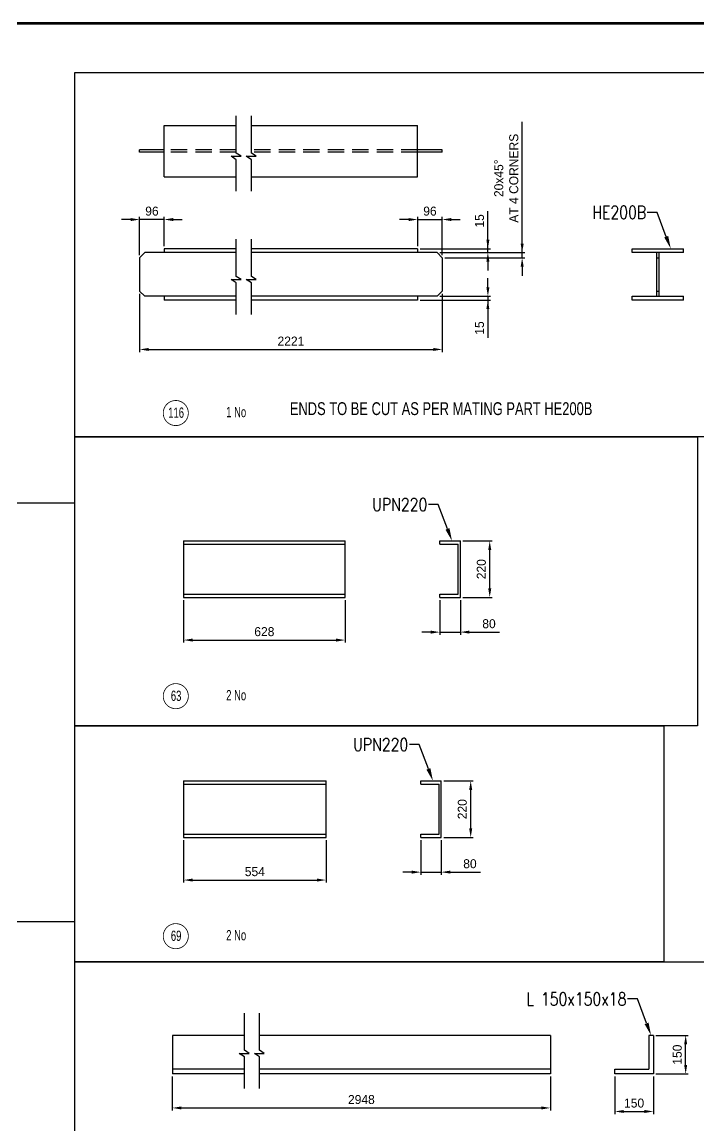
# Model space of a CAD drawing. Header units: millimetres. Extents: x 0 to 16187, y -20471 to 6290.
# Drawn here: x 301.6 to 564.6, y 397.2 to 826.5 of the extents above; entities that cross this region are included whole.
import ezdxf
from ezdxf import colors
from ezdxf.entities.mleader import LeaderData, LeaderLine
from ezdxf.enums import TextEntityAlignment as Align
from ezdxf.math import Vec2, Vec3

# ---------------------------------------------------------------- set-up
doc = ezdxf.new("R2010")
doc.units = ezdxf.units.MM
doc.header["$PDSIZE"] = -1
doc.linetypes.add('DASHED2', pattern=[9.525, 6.35, -3.175])
doc.layers.add('BORDER1', color=3, linetype='Continuous')
doc.layers.add('BORDER2', color=7, linetype='Continuous')
doc.styles.add('ROMANC', font='ROMANC', dxfattribs={"height": 5})
doc.styles.add('ROMANS', font='ROMANS.shx', dxfattribs={"width": 0.8})
doc.styles.add('ROMANT', font='ROMANT', dxfattribs={"height": 4})
doc.styles.add('SLDTEXTSTYLE0', font='TXT', dxfattribs={"width": 0.75})
doc.styles.add('SLDTEXTSTYLE2', font='TXT', dxfattribs={"width": 0.686449})
doc.dimstyles.new('AM_ISO', dxfattribs={"dimtxt": 3.5, "dimasz": 3.5, "dimexe": 1, "dimexo": 1, "dimgap": 1.5, "dimtad": 1, "dimdsep": 46, "dimtxsty": 'Standard', "dimcen": 0, "dimclrd": 1, "dimclre": 1, "dimclrt": 1, "dimadec": 0, "dimazin": 2, "dimtp": 0.1, "dimtm": 0.1, "dimtfac": 0.71, "dimtdec": 3, "dimtmove": 0, "dimatfit": 3, "dimfxl": 1, "dimlwd": -1, "dimlwe": -1, "dimarcsym": 1})

# ---------------------------------------------------------------- blocks, each defined once
blk = doc.blocks.new('*D1844')
at = {"color": 1, "linetype": 'ByBlock'}
for p, q in [((347.26, 720.84), (347.26, 698.17)), ((464.86, 720.84), (464.86, 698.17)), ((350.76, 699.17), (461.36, 699.17))]:
    blk.add_line(p, q, dxfattribs=at)
at = {"color": 1}
for points in [[(350.76, 699.75), (350.76, 698.59), (347.26, 699.17)], [(461.36, 698.59), (461.36, 699.75), (464.86, 699.17)]]:
    blk.add_solid(points, dxfattribs=at)
at = {"layer": 'Defpoints', "color": 0}
for p in [(347.26, 721.84), (464.86, 721.84), (464.86, 699.17)]:
    blk.add_point(p, dxfattribs=at)
at = {"color": 1, "insert": (406.06, 702.42), "char_height": 3.5, "attachment_point": 5}
blk.add_mtext('2221', dxfattribs=at)
blk = doc.blocks.new('*D1845')
at = {"color": 1, "linetype": 'ByBlock'}
for p, q in [((451.81, 749.7), (448.31, 749.7)), ((455.31, 739.34), (455.31, 750.7)), ((455.31, 749.7), (464.86, 749.7)), ((464.86, 735.84), (464.86, 750.7)), ((468.36, 749.7), (471.86, 749.7))]:
    blk.add_line(p, q, dxfattribs=at)
at = {"color": 1}
for points in [[(451.81, 749.11), (451.81, 750.28), (455.31, 749.7)], [(468.36, 750.28), (468.36, 749.11), (464.86, 749.7)]]:
    blk.add_solid(points, dxfattribs=at)
at = {"layer": 'Defpoints', "color": 0}
for p in [(464.86, 749.7), (455.31, 738.34), (464.86, 734.84)]:
    blk.add_point(p, dxfattribs=at)
at = {"color": 1, "insert": (460.08, 752.95), "char_height": 3.5, "attachment_point": 5}
blk.add_mtext('96', dxfattribs=at)
blk = doc.blocks.new('*D1846')
at = {"color": 1, "linetype": 'ByBlock'}
for p, q in [((495.91, 736.84), (495.91, 787.67)), ((495.91, 740.34), (495.91, 743.84)), ((463.86, 736.84), (496.91, 736.84)), ((465.86, 734.84), (496.91, 734.84)), ((495.91, 734.84), (495.91, 736.84)), ((495.91, 731.34), (495.91, 727.84))]:
    blk.add_line(p, q, dxfattribs=at)
at = {"color": 1}
for points in [[(495.33, 740.34), (496.5, 740.34), (495.91, 736.84)], [(496.5, 731.34), (495.33, 731.34), (495.91, 734.84)]]:
    blk.add_solid(points, dxfattribs=at)
at = {"layer": 'Defpoints', "color": 0}
for p in [(462.86, 736.84), (464.86, 734.84), (495.91, 736.84)]:
    blk.add_point(p, dxfattribs=at)
at = {"color": 1, "insert": (489.75, 765.76), "char_height": 3.5, "attachment_point": 5, "rotation": 90}
blk.add_mtext('20x45%%D\\PAT 4 CORNERS', dxfattribs=at)
blk = doc.blocks.new('*D1847')
at = {"color": 1, "linetype": 'ByBlock'}
for p, q in [((482.59, 738.34), (482.59, 753.01)), ((482.59, 741.84), (482.59, 745.34)), ((456.31, 738.34), (483.59, 738.34)), ((463.86, 736.84), (483.59, 736.84)), ((482.59, 736.84), (482.59, 738.34)), ((482.59, 733.34), (482.59, 729.84))]:
    blk.add_line(p, q, dxfattribs=at)
at = {"color": 1}
for points in [[(482.01, 741.84), (483.18, 741.84), (482.59, 738.34)], [(483.18, 733.34), (482.01, 733.34), (482.59, 736.84)]]:
    blk.add_solid(points, dxfattribs=at)
at = {"layer": 'Defpoints', "color": 0}
for p in [(455.31, 738.34), (462.86, 736.84), (482.59, 738.34)]:
    blk.add_point(p, dxfattribs=at)
at = {"color": 1, "insert": (479.34, 749.17), "char_height": 3.5, "attachment_point": 5, "rotation": 90}
blk.add_mtext('15', dxfattribs=at)
blk = doc.blocks.new('*U609')
at = {"layer": 'BORDER1', "color": 154, "true_color": 0x1859a9, "const_width": 1}
blk.add_lwpolyline([(1.81, 811), (1144, 811), (1144, 0), (0, 0), (0, 811)], close=True, dxfattribs=at)
at = {"layer": 'BORDER2', "flags": 8}
for tag, height, style, p in [('REV-A', 3.24, 'ROMANS', (986.93, 140.25)), ('RE-A', 8.06, 'ROMANT', (1084.63, 7.17))]:
    blk.add_attdef(tag, text='', height=height, dxfattribs=dict(at, style=style)).set_placement(p, align=Align.CENTER)
at = {"layer": 'BORDER2', "style": 'ROMANS', "width": 3.830216}
blk.add_attdef('DATE-A', text='', height=3.24, dxfattribs=at).set_placement((995.51, 140.25), (1008.51, 140.25), align=Align.FIT)
at = {"layer": 'BORDER2'}
for tag, height, style, p in [('DRN-A', 3.24, 'ROMANS', (1018.38, 140.25)), ('CHD-A', 3.24, 'ROMANS', (1032.35, 140.25)), ('APD-A', 3.24, 'ROMANS', (1046.64, 140.25)), ('CONS_CONT_VEND', 4.2, 'ROMANC', (1061.39, 72.83))]:
    blk.add_attdef(tag, text='', height=height, dxfattribs=dict(at, style=style)).set_placement(p, align=Align.CENTER)
at = {"layer": 'BORDER2', "style": 'ROMANS', "width": 0.8}
for tag, p, height in [('1:X', (997.23, 122.55), 3.5), ('LOC', (1042.74, 122.55), 3.5), ('PROJ_NO', (1118.64, 122.55), 3.5), ('CONS_DRG_NO', (1011, 63), 3)]:
    blk.add_attdef(tag, p, '', height=height, dxfattribs=at)
at = {"layer": 'BORDER2', "lineweight": 30, "width": 0.8, "flags": 104}
blk.add_attdef('COMMENTS-A', text='', height=2.2, dxfattribs=at).set_placement((1055.21, 142.07), align=Align.MIDDLE_LEFT)
at = {"layer": 'BORDER2', "style": 'ROMANS', "width": 0.8}
for tag, p in [('PROJECT_TITLE_1', (1061.07, 55.35)), ('PROJECT_TITLE_2', (1061.07, 49.3))]:
    blk.add_attdef(tag, text='', height=3.5, dxfattribs=at).set_placement(p, align=Align.MIDDLE)
at = {"layer": 'BORDER2', "style": 'ROMANT', "width": 0.8}
for tag, p in [('DRG_TITLE_1', (1061.07, 36.31)), ('DRG_TITLE_2', (1061.07, 28.31)), ('DRG_TITLE_3', (1061.07, 20.31))]:
    blk.add_attdef(tag, text='', height=5, dxfattribs=at).set_placement(p, align=Align.CENTER)
at = {"layer": 'BORDER2', "style": 'ROMANT'}
for tag, p in [('AR', (995, 7.17)), ('PA', (1011.74, 7.17)), ('DC', (1028.45, 7.17)), ('TS', (1120.84, 7.17))]:
    blk.add_attdef(tag, p, '', height=8.06, dxfattribs=at)
for tag, p in [('SRNO', (1074.7, 7.17)), ('SH', (1115.8, 7.18))]:
    blk.add_attdef(tag, text='', height=8.06, dxfattribs=at).set_placement(p, align=Align.RIGHT)
at = {"layer": 'BORDER2', "style": 'ROMANS', "flags": 2}
blk.add_attdef('TB_VERSION', text='', height=2, dxfattribs=at).set_placement((1, -1), align=Align.TOP_LEFT)
blk = doc.blocks.new('*D5264')
at = {"color": 1, "linetype": 'ByBlock'}
for p, q in [((343.76, 749.7), (340.26, 749.7)), ((347.26, 735.84), (347.26, 750.7)), ((356.81, 749.7), (347.26, 749.7)), ((356.81, 739.34), (356.81, 750.7)), ((360.31, 749.7), (363.81, 749.7))]:
    blk.add_line(p, q, dxfattribs=at)
at = {"color": 1}
for points in [[(343.76, 749.11), (343.76, 750.28), (347.26, 749.7)], [(360.31, 750.28), (360.31, 749.11), (356.81, 749.7)]]:
    blk.add_solid(points, dxfattribs=at)
at = {"layer": 'Defpoints', "color": 0}
for p in [(347.26, 749.7), (347.26, 734.84), (356.81, 738.34)]:
    blk.add_point(p, dxfattribs=at)
at = {"color": 1, "insert": (352.03, 752.95), "char_height": 3.5, "attachment_point": 5}
blk.add_mtext('96', dxfattribs=at)
blk = doc.blocks.new('*D5265')
at = {"color": 1, "linetype": 'ByBlock'}
for p, q in [((482.59, 723.34), (482.59, 726.84)), ((456.31, 718.34), (483.59, 718.34)), ((463.86, 719.84), (483.59, 719.84)), ((482.59, 719.84), (482.59, 718.34)), ((482.59, 718.34), (482.59, 703.67)), ((482.59, 714.84), (482.59, 711.34))]:
    blk.add_line(p, q, dxfattribs=at)
at = {"color": 1}
for points in [[(482.01, 723.34), (483.18, 723.34), (482.59, 719.84)], [(483.18, 714.84), (482.01, 714.84), (482.59, 718.34)]]:
    blk.add_solid(points, dxfattribs=at)
at = {"layer": 'Defpoints', "color": 0}
for p in [(455.31, 718.34), (462.86, 719.84), (482.59, 718.34)]:
    blk.add_point(p, dxfattribs=at)
at = {"color": 1, "insert": (479.34, 707.51), "char_height": 3.5, "attachment_point": 5, "rotation": 90}
blk.add_mtext('15', dxfattribs=at)
blk = doc.blocks.new('*D5267')
at = {"color": 1, "linetype": 'ByBlock'}
for p, q in [((364.33, 601.7), (364.33, 585.14)), ((427.13, 601.7), (427.13, 585.14)), ((367.83, 586.14), (423.63, 586.14))]:
    blk.add_line(p, q, dxfattribs=at)
at = {"color": 1}
for points in [[(367.83, 586.72), (367.83, 585.55), (364.33, 586.14)], [(423.63, 585.55), (423.63, 586.72), (427.13, 586.14)]]:
    blk.add_solid(points, dxfattribs=at)
at = {"layer": 'Defpoints', "color": 0}
for p in [(364.33, 602.7), (427.13, 602.7), (427.13, 586.14)]:
    blk.add_point(p, dxfattribs=at)
at = {"color": 1, "insert": (395.73, 589.39), "char_height": 3.5, "attachment_point": 5}
blk.add_mtext('628', dxfattribs=at)
blk = doc.blocks.new('*D5268')
at = {"color": 1, "linetype": 'ByBlock'}
for p, q in [((472.9, 624.7), (484.31, 624.7)), ((483.31, 606.2), (483.31, 621.2)), ((472.9, 602.7), (484.31, 602.7))]:
    blk.add_line(p, q, dxfattribs=at)
at = {"color": 1}
for points in [[(483.9, 621.2), (482.73, 621.2), (483.31, 624.7)], [(482.73, 606.2), (483.9, 606.2), (483.31, 602.7)]]:
    blk.add_solid(points, dxfattribs=at)
at = {"layer": 'Defpoints', "color": 0}
for p in [(471.9, 624.7), (483.31, 624.7), (471.9, 602.7)]:
    blk.add_point(p, dxfattribs=at)
at = {"color": 1, "insert": (480.06, 613.7), "char_height": 3.5, "attachment_point": 5, "rotation": 90}
blk.add_mtext('220', dxfattribs=at)
blk = doc.blocks.new('*D5269')
at = {"color": 1, "linetype": 'ByBlock'}
for p, q in [((463.9, 601.7), (463.9, 588.22)), ((471.9, 601.7), (471.9, 588.22)), ((460.4, 589.22), (456.9, 589.22)), ((463.9, 589.22), (471.9, 589.22)), ((475.4, 589.22), (487.15, 589.22))]:
    blk.add_line(p, q, dxfattribs=at)
at = {"color": 1}
for points in [[(460.4, 588.64), (460.4, 589.81), (463.9, 589.22)], [(475.4, 589.81), (475.4, 588.64), (471.9, 589.22)]]:
    blk.add_solid(points, dxfattribs=at)
at = {"layer": 'Defpoints', "color": 0}
for p in [(463.9, 602.7), (471.9, 602.7), (471.9, 589.22)]:
    blk.add_point(p, dxfattribs=at)
at = {"color": 1, "insert": (483.03, 592.47), "char_height": 3.5, "attachment_point": 5}
blk.add_mtext('80', dxfattribs=at)
blk = doc.blocks.new('*D5270')
at = {"color": 1, "linetype": 'ByBlock'}
for p, q in [((364.33, 508.35), (364.33, 491.79)), ((419.73, 508.35), (419.73, 491.79)), ((367.83, 492.79), (416.23, 492.79))]:
    blk.add_line(p, q, dxfattribs=at)
at = {"color": 1}
for points in [[(367.83, 493.37), (367.83, 492.21), (364.33, 492.79)], [(416.23, 492.21), (416.23, 493.37), (419.73, 492.79)]]:
    blk.add_solid(points, dxfattribs=at)
at = {"layer": 'Defpoints', "color": 0}
for p in [(364.33, 509.35), (419.73, 509.35), (419.73, 492.79)]:
    blk.add_point(p, dxfattribs=at)
at = {"color": 1, "insert": (392.03, 496.04), "char_height": 3.5, "attachment_point": 5}
blk.add_mtext('554', dxfattribs=at)
blk = doc.blocks.new('*D5271')
at = {"color": 1, "linetype": 'ByBlock'}
for p, q in [((465.5, 531.35), (476.91, 531.35)), ((475.91, 512.85), (475.91, 527.85)), ((465.5, 509.35), (476.91, 509.35))]:
    blk.add_line(p, q, dxfattribs=at)
at = {"color": 1}
for points in [[(476.5, 527.85), (475.33, 527.85), (475.91, 531.35)], [(475.33, 512.85), (476.5, 512.85), (475.91, 509.35)]]:
    blk.add_solid(points, dxfattribs=at)
at = {"layer": 'Defpoints', "color": 0}
for p in [(464.5, 531.35), (475.91, 531.35), (464.5, 509.35)]:
    blk.add_point(p, dxfattribs=at)
at = {"color": 1, "insert": (472.66, 520.35), "char_height": 3.5, "attachment_point": 5, "rotation": 90}
blk.add_mtext('220', dxfattribs=at)
blk = doc.blocks.new('*D5272')
at = {"color": 1, "linetype": 'ByBlock'}
for p, q in [((456.5, 508.35), (456.5, 494.87)), ((464.5, 508.35), (464.5, 494.87)), ((453, 495.87), (449.5, 495.87)), ((456.5, 495.87), (464.5, 495.87)), ((468, 495.87), (479.75, 495.87))]:
    blk.add_line(p, q, dxfattribs=at)
at = {"color": 1}
for points in [[(453, 495.29), (453, 496.46), (456.5, 495.87)], [(468, 496.46), (468, 495.29), (464.5, 495.87)]]:
    blk.add_solid(points, dxfattribs=at)
at = {"layer": 'Defpoints', "color": 0}
for p in [(456.5, 509.35), (464.5, 509.35), (464.5, 495.87)]:
    blk.add_point(p, dxfattribs=at)
at = {"color": 1, "insert": (475.63, 499.12), "char_height": 3.5, "attachment_point": 5}
blk.add_mtext('80', dxfattribs=at)
blk = doc.blocks.new('*D5273')
at = {"color": 1, "linetype": 'ByBlock'}
for p, q in [((359.96, 416.39), (359.96, 403.16)), ((506.89, 416.39), (506.89, 403.16)), ((363.46, 404.16), (503.39, 404.16))]:
    blk.add_line(p, q, dxfattribs=at)
at = {"color": 1}
for points in [[(363.46, 404.74), (363.46, 403.58), (359.96, 404.16)], [(503.39, 403.58), (503.39, 404.74), (506.89, 404.16)]]:
    blk.add_solid(points, dxfattribs=at)
at = {"layer": 'Defpoints', "color": 0}
for p in [(359.96, 417.39), (506.89, 417.39), (506.89, 404.16)]:
    blk.add_point(p, dxfattribs=at)
at = {"color": 1, "insert": (433.43, 407.41), "char_height": 3.5, "attachment_point": 5}
blk.add_mtext('2948', dxfattribs=at)
blk = doc.blocks.new('*D5274')
at = {"color": 1, "linetype": 'ByBlock'}
for p, q in [((531.92, 416.39), (531.92, 401.78)), ((546.92, 416.39), (546.92, 401.78)), ((535.42, 402.78), (543.42, 402.78))]:
    blk.add_line(p, q, dxfattribs=at)
at = {"color": 1}
for points in [[(535.42, 403.37), (535.42, 402.2), (531.92, 402.78)], [(543.42, 402.2), (543.42, 403.37), (546.92, 402.78)]]:
    blk.add_solid(points, dxfattribs=at)
at = {"layer": 'Defpoints', "color": 0}
for p in [(531.92, 417.39), (546.92, 417.39), (546.92, 402.78)]:
    blk.add_point(p, dxfattribs=at)
at = {"color": 1, "insert": (539.42, 406.03), "char_height": 3.5, "attachment_point": 5}
blk.add_mtext('150', dxfattribs=at)
blk = doc.blocks.new('*D5275')
at = {"color": 1, "linetype": 'ByBlock'}
for p, q in [((547.92, 432.39), (560.46, 432.39)), ((559.46, 420.89), (559.46, 428.89)), ((547.92, 417.39), (560.46, 417.39))]:
    blk.add_line(p, q, dxfattribs=at)
at = {"color": 1}
for points in [[(560.05, 428.89), (558.88, 428.89), (559.46, 432.39)], [(558.88, 420.89), (560.05, 420.89), (559.46, 417.39)]]:
    blk.add_solid(points, dxfattribs=at)
at = {"layer": 'Defpoints', "color": 0}
for p in [(546.92, 432.39), (559.46, 432.39), (546.92, 417.39)]:
    blk.add_point(p, dxfattribs=at)
at = {"color": 1, "insert": (556.21, 424.89), "char_height": 3.5, "attachment_point": 5, "rotation": 90}
blk.add_mtext('150', dxfattribs=at)

msp = doc.modelspace()

# ---------------------------------------------------------------- linework, layer by layer
for p, q in [((384.8105, 775.5492), (384.8105, 789.98112)), ((390.6711, 775.5492), (390.6711, 789.98112)), ((384.8105, 772.98073), (382.84297, 774.29473)), ((382.84297, 774.29473), (386.67845, 774.29473)), ((386.67845, 774.29473), (384.8105, 775.5492)), ((384.8105, 760.67814), (384.8105, 772.98073)), ((390.6711, 772.98073), (388.70357, 774.29473)), ((388.70357, 774.29473), (392.53904, 774.29473)), ((392.53904, 774.29473), (390.6711, 775.5492)), ((390.6711, 760.67814), (390.6711, 772.98073)), ((384.8105, 727.58939), (384.8105, 742.02131)), ((390.6711, 727.58939), (390.6711, 742.02131)), ((349.25739, 736.8414), (347.25739, 734.8414)), ((347.25739, 734.8414), (347.25739, 721.8414)), ((384.8105, 736.8414), (349.25739, 736.8414)), ((356.80739, 738.3414), (356.80739, 736.8414)), ((384.8105, 738.3414), (356.80739, 738.3414)), ((455.30739, 738.3414), (390.6711, 738.3414)), ((462.85739, 736.8414), (390.6711, 736.8414)), ((455.30739, 738.3414), (455.30739, 736.8414)), ((462.85739, 736.8414), (464.85739, 734.8414)), ((464.85739, 734.8414), (464.85739, 721.8414)), ((548.23135, 734.8414), (549.13135, 734.8414)), ((384.8105, 725.02092), (382.84297, 726.33492)), ((382.84297, 726.33492), (386.67845, 726.33492)), ((386.67845, 726.33492), (384.8105, 727.58939)), ((390.6711, 725.02092), (388.70357, 726.33492)), ((388.70357, 726.33492), (392.53904, 726.33492)), ((392.53904, 726.33492), (390.6711, 727.58939)), ((349.25739, 719.8414), (347.25739, 721.8414)), ((384.8105, 712.71833), (384.8105, 725.02092)), ((390.6711, 712.71833), (390.6711, 725.02092)), ((462.85739, 719.8414), (464.85739, 721.8414)), ((548.23135, 721.8414), (549.13135, 721.8414)), ((384.8105, 719.8414), (349.25739, 719.8414)), ((356.80739, 719.8414), (356.80739, 718.3414)), ((384.8105, 718.3414), (356.80739, 718.3414)), ((462.85739, 719.8414), (390.6711, 719.8414)), ((455.30739, 718.3414), (390.6711, 718.3414)), ((455.30739, 719.8414), (455.30739, 718.3414)), ((30, 639.47254), (322.00994, 639.47254)), ((364.32608, 624.69853), (364.32608, 602.69853)), ((364.32608, 624.69853), (427.12608, 624.69853)), ((364.32608, 623.44853), (427.12608, 623.44853)), ((427.12608, 602.69853), (427.12608, 624.69853)), ((463.90063, 624.69853), (471.90063, 624.69853)), ((463.90063, 623.44853), (463.90063, 624.69853)), ((463.90063, 623.44853), (471.00063, 623.44853)), ((471.00063, 603.94853), (471.00063, 623.44853)), ((471.90063, 602.69853), (471.90063, 624.69853)), ((364.32608, 603.94853), (427.12608, 603.94853)), ((364.32608, 602.69853), (427.12608, 602.69853)), ((463.90063, 602.69853), (463.90063, 603.94853)), ((463.90063, 603.94853), (471.00063, 603.94853)), ((463.90063, 602.69853), (471.90063, 602.69853)), ((364.32608, 531.34971), (364.32608, 509.34971)), ((364.32608, 531.34971), (419.72608, 531.34971)), ((364.32608, 530.09971), (419.72608, 530.09971)), ((419.72608, 509.34971), (419.72608, 531.34971)), ((456.50063, 531.34971), (464.50063, 531.34971)), ((456.50063, 530.09971), (456.50063, 531.34971)), ((456.50063, 530.09971), (463.60063, 530.09971)), ((463.60063, 510.59971), (463.60063, 530.09971)), ((464.50063, 509.34971), (464.50063, 531.34971)), ((364.32608, 510.59971), (419.72608, 510.59971)), ((364.32608, 509.34971), (419.72608, 509.34971)), ((456.50063, 509.34971), (456.50063, 510.59971)), ((456.50063, 510.59971), (463.60063, 510.59971)), ((456.50063, 509.34971), (464.50063, 509.34971)), ((30, 476.69256), (322.00994, 476.69256)), ((387.96769, 426.6403), (387.96769, 441.07222)), ((393.82829, 426.6403), (393.82829, 441.07222)), ((359.96458, 432.39231), (359.96458, 417.39231)), ((387.96769, 432.39231), (359.96458, 432.39231)), ((506.89351, 432.39231), (393.82829, 432.39231)), ((506.89351, 432.39231), (506.89351, 417.39231)), ((546.92457, 432.39231), (545.12457, 432.39231)), ((545.12457, 432.39231), (545.12457, 419.19231)), ((546.92457, 432.39231), (546.92457, 417.39231)), ((387.96769, 424.07183), (386.00016, 425.38583)), ((386.00016, 425.38583), (389.83563, 425.38583)), ((389.83563, 425.38583), (387.96769, 426.6403)), ((393.82829, 424.07183), (391.86076, 425.38583)), ((391.86076, 425.38583), (395.69623, 425.38583)), ((395.69623, 425.38583), (393.82829, 426.6403)), ((387.96769, 411.76924), (387.96769, 424.07183)), ((393.82829, 411.76924), (393.82829, 424.07183)), ((387.96769, 419.19231), (359.96458, 419.19231)), ((387.96769, 417.39231), (359.96458, 417.39231)), ((506.89351, 419.19231), (393.82829, 419.19231)), ((506.89351, 417.39231), (393.82829, 417.39231)), ((531.92457, 417.39231), (531.92457, 419.19231)), ((531.92457, 419.19231), (545.12457, 419.19231)), ((546.92457, 417.39231), (531.92457, 417.39231))]:
    msp.add_line(p, q)
at = {"color": 7, "linetype": 'Continuous', "lineweight": 25}
for p, q in [((356.80739, 786.30121), (384.8105, 786.30121)), ((356.80739, 766.30121), (356.80739, 786.30121)), ((390.6711, 786.30121), (455.30739, 786.30121)), ((455.30739, 766.30121), (455.30739, 786.30121)), ((356.80739, 776.75121), (347.25739, 776.75121)), ((347.25739, 775.85121), (347.25739, 776.75121)), ((356.80739, 775.85121), (347.25739, 775.85121)), ((464.85739, 776.75121), (455.30739, 776.75121)), ((464.85739, 775.85121), (455.30739, 775.85121)), ((464.85739, 775.85121), (464.85739, 776.75121)), ((356.80739, 766.30121), (384.8105, 766.30121)), ((390.6711, 766.30121), (455.30739, 766.30121)), ((538.68135, 738.3414), (558.68135, 738.3414)), ((538.68135, 736.8414), (538.68135, 738.3414)), ((558.68135, 736.8414), (538.68135, 736.8414)), ((548.23135, 719.8414), (548.23135, 736.8414)), ((549.13135, 719.8414), (549.13135, 736.8414)), ((558.68135, 736.8414), (558.68135, 738.3414)), ((538.68135, 719.8414), (558.68135, 719.8414)), ((538.68135, 718.3414), (538.68135, 719.8414)), ((558.68135, 718.3414), (538.68135, 718.3414)), ((558.68135, 718.3414), (558.68135, 719.8414))]:
    msp.add_line(p, q, dxfattribs=at)
at = {"color": 2, "linetype": 'DASHED2'}
for p, q in [((384.8105, 776.75121), (356.80739, 776.75121)), ((384.8105, 775.85121), (356.80739, 775.85121)), ((455.30739, 776.75121), (390.6711, 776.75121)), ((455.30739, 775.85121), (390.6711, 775.85121))]:
    msp.add_line(p, q, dxfattribs=at)
for points in [[(322.00994, 806.84421), (568.31836, 806.84421), (568.31836, 665.23832), (322.00994, 665.23832)], [(322.00994, 665.23832), (564.02727, 665.23832), (564.02727, 552.81183), (322.00994, 552.81183)], [(322.00994, 552.81183), (550.93382, 552.81183), (550.93382, 460.98256), (322.00994, 460.98256)], [(322.00994, 460.98256), (571.53103, 460.98256), (571.53103, 373.44438), (322.00994, 373.44438)]]:
    msp.add_lwpolyline(points, close=True)
at = {"color": 2}
for points in [[(366.18009, 674.43476, 0.3125, 0.3125, 1), (356.43009, 674.43476, 0.3125, 0.3125, 1)], [(366.18009, 564.31796, 0.3125, 0.3125, 1), (356.43009, 564.31796, 0.3125, 0.3125, 1)], [(366.18009, 470.96915, 0.3125, 0.3125, 1), (356.43009, 470.96915, 0.3125, 0.3125, 1)]]:
    msp.add_lwpolyline(points, format="xyseb", close=True, dxfattribs=at)

# ---------------------------------------------------------------- block references
at = {"layer": 'BORDER1'}
msp.add_blockref('*U609', (30, 15), dxfattribs=at)

# ---------------------------------------------------------------- texts
at = {"style": 'SLDTEXTSTYLE0', "width": 0.75}
msp.add_text('ENDS TO BE CUT AS PER MATING PART HE200B', height=5, dxfattribs=at).set_placement((405.62461, 673.6412))
at = {"color": 2, "style": 'SLDTEXTSTYLE2', "width": 0.686449}
for s, p in [('116', (361.43827, 674.58913)), ('1 No', (384.78521, 674.8272)), ('2 No', (384.78521, 564.7104)), ('63', (361.43827, 564.47234)), ('69', (361.43827, 471.12352)), ('2 No', (384.78521, 471.36159))]:
    msp.add_text(s, height=4, dxfattribs=at).set_placement(p, align=Align.MIDDLE_CENTER)

# ---------------------------------------------------------------- dimensions: what is measured, and where the dimension line sits
dim = msp.add_linear_dim(base=(495.91453, 736.8414), p1=(464.85739, 734.8414), p2=(462.85739, 736.8414), angle=90, text='<>x45%%D\\PAT 4 CORNERS', dimstyle='AM_ISO', override={"dimtxt": 3.5, "dimlfac": 10, "dimtxsty": 'Standard'})
dim.commit()
dim.dimension.update_dxf_attribs({"geometry": '*D1846', "text_midpoint": (495.91453, 765.75807), "dimtype": 160})
for base, p1, p2, angle, override, picture, middle in [((347.2573947699, 749.6970177761), (356.8073947699, 738.3414031059), (347.2573947699, 734.8414031059), 180, {"dimtxt": 3.5, "dimdec": 0, "dimlfac": 10}, '*D5264', (352.0323947699, 749.6970177761)), ((482.59297, 738.3414), (462.85739, 736.8414), (455.30739, 738.3414), 90, {"dimtxt": 3.5, "dimdec": 0, "dimlfac": 10}, '*D1847', (482.59297, 749.17474)), ((482.59297, 718.3414), (462.85739, 719.8414), (455.30739, 718.3414), 270, {"dimtxt": 3.5, "dimdec": 0, "dimlfac": 10}, '*D5265', (482.59297, 707.50807)), ((559.46379, 432.39231), (546.92457, 417.39231), (546.92457, 432.39231), 90, {"dimtxt": 3.5, "dimlfac": 10}, '*D5275', (559.46379, 424.89231))]:
    dim = msp.add_linear_dim(base=base, p1=p1, p2=p2, angle=angle, dimstyle='AM_ISO', override=override)
    dim.commit()
    dim.dimension.update_dxf_attribs({"geometry": picture, "text_midpoint": middle, "dimtype": 160})
for base, p1, p2, override, picture, middle in [((464.8573947699, 749.6970177761), (455.3073947699, 738.3414031059), (464.8573947699, 734.8414031059), {"dimtxt": 3.5, "dimdec": 0, "dimlfac": 10}, '*D1845', (460.0823947699, 749.6970177761)), ((546.92457, 402.78362), (531.92457, 417.39231), (546.92457, 417.39231), {"dimlfac": 10}, '*D5274', (539.42457, 402.78362))]:
    dim = msp.add_linear_dim(base=base, p1=p1, p2=p2, dimstyle='AM_ISO', override=override)
    dim.commit()
    dim.dimension.update_dxf_attribs({"geometry": picture, "text_midpoint": middle, "dimtype": 160})
for base, p1, p2, text, override, picture, middle in [((464.85739, 699.17167), (347.25739, 721.8414), (464.85739, 721.8414), '2221', {"dimtxt": 3.5, "dimdec": 0, "dimlfac": 10, "dimtxsty": 'Standard'}, '*D1844', (406.05739, 699.17167)), ((506.89351, 404.16121), (359.96458, 417.39231), (506.89351, 417.39231), '2948', {"dimtxt": 3.5, "dimlfac": 10}, '*D5273', (433.42904, 404.16121))]:
    dim = msp.add_linear_dim(base=base, p1=p1, p2=p2, text=text, dimstyle='AM_ISO', override=override)
    dim.commit()
    dim.dimension.update_dxf_attribs({"geometry": picture, "text_midpoint": middle, "dimtype": 160})
for base, p1, p2, picture, middle in [((483.31499, 624.69853), (471.90063, 602.69853), (471.90063, 624.69853), '*D5268', (480.06499, 613.69853)), ((475.91499, 531.34971), (464.50063, 509.34971), (464.50063, 531.34971), '*D5271', (472.66499, 520.34971))]:
    dim = msp.add_linear_dim(base=base, p1=p1, p2=p2, angle=90, dimstyle='AM_ISO', override={"dimlfac": 10})
    dim.commit()
    dim.dimension.update_dxf_attribs({"geometry": picture, "text_midpoint": middle})
for base, p1, p2, picture, middle in [((427.12608, 586.13738), (364.32608, 602.69853), (427.12608, 602.69853), '*D5267', (395.72608, 589.38738)), ((471.90063, 589.22176), (463.90063, 602.69853), (471.90063, 602.69853), '*D5269', (483.02563, 592.47176)), ((419.72608, 492.78856), (364.32608, 509.34971), (419.72608, 509.34971), '*D5270', (392.02608, 496.03856)), ((464.50063, 495.87295), (456.50063, 509.34971), (464.50063, 509.34971), '*D5272', (475.62563, 499.12295))]:
    dim = msp.add_linear_dim(base=base, p1=p1, p2=p2, dimstyle='AM_ISO', override={"dimtxt": 3.5, "dimlfac": 10})
    dim.commit()
    dim.dimension.update_dxf_attribs({"geometry": picture, "text_midpoint": middle})

# ---------------------------------------------------------------- leaders
at = {"color": 1}
ml = msp.add_multileader_mtext('Standard', dxfattribs=at)
ml.set_content('UPN220', color=1, style='ROMANS')
ml.set_leader_properties()
ml.build(insert=Vec2(0, 0))
ml.multileader.update_dxf_attribs({"dogleg_length": 3.84358, "arrow_head_size": 5})
ctx = ml.context
ctx.base_point, ctx.char_height, ctx.arrow_head_size, ctx.landing_gap_size, ctx.plane_origin = Vec3(675.09834, 799.53345), 5, 5, 0.4, Vec3(52268.88661, -26689.85968)
ctx.text_align_type = 2
notes = []
notes.append((ctx, [(0, (1, 1, 0), (702.22191, 799.53345), (-1, 0), 3.84358, [(0, [(707.56144, 785.38209)], 0, [])])]))
ctx.mtext.insert, ctx.mtext.width, ctx.mtext.alignment = Vec3(697.97834, 802.03345), 144.3262905, 3
ml = msp.add_multileader_mtext('Standard', dxfattribs=at)
ml.set_content('HE200B', color=1, style='ROMANS')
ml.set_leader_properties()
ml.build(insert=Vec2(0, 0))
ml.multileader.update_dxf_attribs({"dogleg_length": 3.84358, "arrow_head_size": 5})
ctx = ml.context
ctx.base_point, ctx.char_height, ctx.arrow_head_size, ctx.landing_gap_size, ctx.plane_origin = Vec3(521.81824, 752.49277), 5, 5, 0.4, Vec3(52107.60652, -26736.90036)
ctx.text_align_type = 2
notes.append((ctx, [(0, (1, 1, 0), (548.34182, 752.49277), (-1, 0), 3.84358, [(0, [(553.68135, 738.3414)], 0, [])])]))
ctx.mtext.insert, ctx.mtext.width, ctx.mtext.alignment = Vec3(544.09824, 754.99277), 144.3262905, 3
ml = msp.add_multileader_mtext('Standard', dxfattribs=at)
ml.set_content('UPN220', color=1, style='ROMANS')
ml.set_leader_properties()
ml.build(insert=Vec2(0, 0))
ml.multileader.update_dxf_attribs({"dogleg_length": 3.84358, "arrow_head_size": 5})
ctx = ml.context
ctx.base_point, ctx.char_height, ctx.arrow_head_size, ctx.landing_gap_size, ctx.plane_origin = Vec3(436.18992, 638.84989), 5, 5, 0.4, Vec3(52022.5782, -26850.54324)
ctx.text_align_type = 2
notes.append((ctx, [(0, (1, 1, 0), (463.31349, 638.84989), (-1, 0), 3.84358, [(0, [(468.65302, 624.69853)], 0, [])])]))
ctx.mtext.insert, ctx.mtext.width, ctx.mtext.alignment = Vec3(459.06992, 641.34989), 144.3262905, 3
ml = msp.add_multileader_mtext('Standard', dxfattribs=at)
ml.set_content('UPN220', color=1, style='ROMANS')
ml.set_leader_properties()
ml.build(insert=Vec2(0, 0))
ml.multileader.update_dxf_attribs({"dogleg_length": 3.84358, "arrow_head_size": 5})
ctx = ml.context
ctx.base_point, ctx.char_height, ctx.arrow_head_size, ctx.landing_gap_size, ctx.plane_origin = Vec3(428.78992, 545.50108), 5, 5, 0.4, Vec3(52022.5782, -26943.89205)
ctx.text_align_type = 2
notes.append((ctx, [(0, (1, 1, 0), (455.91349, 545.50108), (-1, 0), 3.84358, [(0, [(461.25302, 531.34971)], 0, [])])]))
ctx.mtext.insert, ctx.mtext.width, ctx.mtext.alignment = Vec3(451.66992, 548.00108), 144.3262905, 3
ml = msp.add_multileader_mtext('Standard', dxfattribs=at)
ml.set_content('L 150x150x18', color=1, style='ROMANS')
ml.set_leader_properties()
ml.build(insert=Vec2(0, 0))
ml.multileader.update_dxf_attribs({"dogleg_length": 3.84358, "arrow_head_size": 5})
ctx = ml.context
ctx.base_point, ctx.char_height, ctx.arrow_head_size, ctx.landing_gap_size, ctx.plane_origin = Vec3(493.24147, 446.54367), 5, 5, 0.4, Vec3(52107.34975, -27042.84946)
ctx.text_align_type = 2
notes.append((ctx, [(0, (1, 1, 0), (540.68504, 446.54367), (-1, 0), 3.84358, [(0, [(546.02457, 432.39231)], 0, [])])]))
ctx.mtext.insert, ctx.mtext.width, ctx.mtext.alignment = Vec3(536.44147, 449.04367), 144.3262905, 3
for ctx, leaders in notes:
    for number, flags, end, landing, length, lines in leaders:
        leader = LeaderData()
        leader.index, (leader.has_last_leader_line, leader.has_dogleg_vector, leader.attachment_direction) = number, flags
        leader.last_leader_point, leader.dogleg_vector, leader.dogleg_length = Vec3(end), Vec3(landing), length
        for number, points, colour, breaks in lines:
            line = LeaderLine()
            line.index, line.vertices, line.color, line.breaks = number, Vec3.list(points), colors.encode_raw_color(colour), breaks
            leader.lines.append(line)
        ctx.leaders.append(leader)

doc.saveas('drawing.dxf')
